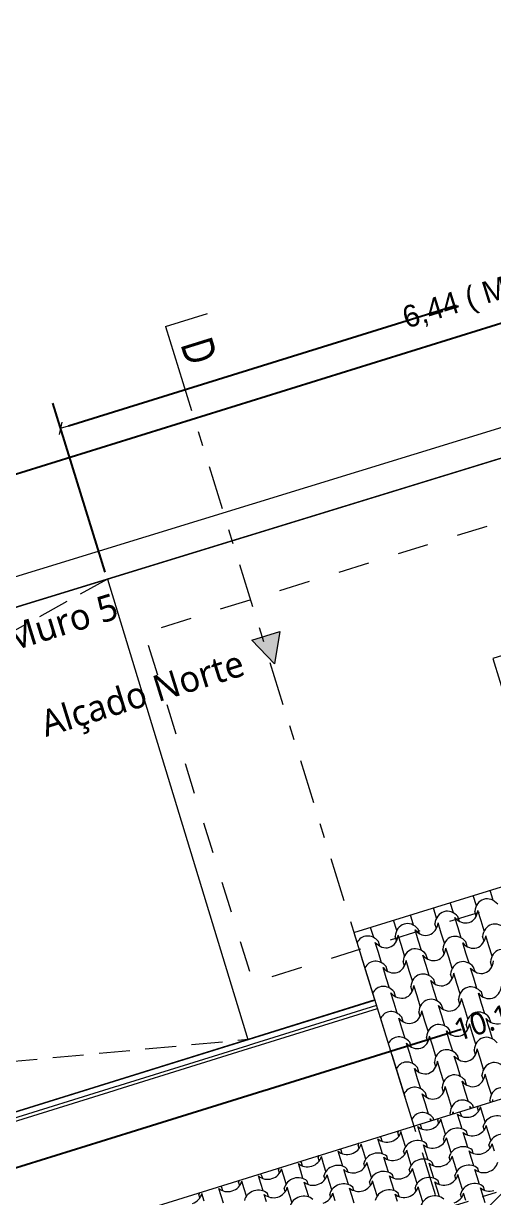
# Model space of a CAD drawing. Header units: metres. Extents: x -111189 to -108577, y -72951 to -72647.
# Drawn here: x -109753.95 to -109750.74, y -72918.52 to -72910.51 of the extents above; entities that cross this region are included whole.
import ezdxf

# ---------------------------------------------------------------- set-up
doc = ezdxf.new("R2010")
doc.units = ezdxf.units.M
doc.header["$MEASUREMENT"] = 0
doc.set_wipeout_variables(frame=1)
for name, pattern in [('Dashed', [0.423333, 0.211667, -0.211667]), ('Escondido', [0.3175, 0.211667, -0.105833]), ('OTK - Traço Ponto', [0.2, 0.1, -0.05, 0, -0.05]), ('OTK - Traço Ponto CORTES_ALÇ', [0.6, 0.3, -0.15, 0, -0.15]), ('Wipeout_Contour', [1, 0, -1])]:
    doc.linetypes.add(name, pattern=pattern)
for name, color, linetype in [('00 - Cotas Implantação', 7, 'Continuous'), ('00 - DESENHO 2D', 7, 'Continuous'), ('00 - Muros - Pormenores', 7, 'Continuous'), ('02 - PASSEIOS', 7, 'Continuous'), ('03 - COBERTURA', 7, 'Continuous'), ('03 - LAJES', 7, 'Continuous'), ('06 - ESCADAS _ GUARDAS', 7, 'Continuous'), ('07 - MUROS', 7, 'Continuous'), ('12 - COTAS ALTIMÉTRICAS', 7, 'Continuous'), ('13 - IMPLANTAÇÃO (apoio).Layer Apoio', 7, 'Continuous'), ('14 - ALÇADOS.Marcadores', 7, 'Continuous'), ('14 - CORTES.Marcadores', 7, 'Continuous')]:
    doc.layers.add(name, color=color, linetype=linetype)
doc.styles.add('ESTILO_GERADO_2', font='malgunsl.ttf')
doc.styles.add('ESTILO_GERADO_3', font='AGENCYR.TTF')
doc.styles.add('ESTILO_GERADO_4', font='malgunsl.ttf', dxfattribs={"width": 0.8})
doc.dimstyles.new('ESTILO_GERADO__1', dxfattribs={"dimtxt": 0.15, "dimasz": 0.095, "dimexe": 0.18, "dimexo": 0.5, "dimgap": 0, "dimtad": 1, "dimzin": 0, "dimdsep": 46, "dimtxsty": 'ESTILO_GERADO_2', "dimblk": 'ARROWHEAD_2', "dimblk1": 'ARROWHEAD_2', "dimblk2": 'ARROWHEAD_2', "dimcen": 0.09, "dimclrd": 7, "dimclre": 7, "dimclrt": 7, "dimadec": 0, "dimazin": 0, "dimtfac": 1, "dimtdec": 4, "dimtmove": 0, "dimatfit": 3, "dimfxl": 1, "dimtolj": 1, "dimtzin": 0, "dimarcsym": 0})
doc.dimstyles.new('ESTILO_GERADO__2', dxfattribs={"dimtxt": 0.15, "dimasz": 0.057, "dimexe": 0.18, "dimexo": 0.05, "dimgap": 0, "dimtad": 1, "dimzin": 0, "dimdsep": 46, "dimtxsty": 'ESTILO_GERADO_3', "dimblk": 'ARROWHEAD_2', "dimblk1": 'ARROWHEAD_2', "dimblk2": 'ARROWHEAD_2', "dimcen": 0.09, "dimclrd": 7, "dimclre": 7, "dimclrt": 7, "dimadec": 0, "dimazin": 0, "dimtfac": 1, "dimtdec": 4, "dimtmove": 0, "dimatfit": 3, "dimfxl": 1, "dimtolj": 1, "dimtzin": 0, "dimarcsym": 0})

# ---------------------------------------------------------------- blocks, each defined once
blk = doc.blocks.new('Malha_4_1', base_point=(-111170.9885, -72913.7301))
at = {"color": 254, "linetype": 'Wipeout_Contour', "lineweight": 0, "ltscale": 664729.494816}
blk.add_wipeout([(-111170.9885, -72913.7301), (-111169.5848, -72918.303), (-111163.4662, -72916.4009), (-111164.8874, -72911.8291), (-111165.9179, -72912.1735)], dxfattribs=at).dxf.layer = '07 - MUROS'
at = {"layer": '07 - MUROS', "color": 7, "linetype": 'Continuous', "lineweight": 13, "flags": 128}
blk.add_lwpolyline([(-111169.1639, -72916.6002), (-111170.0304, -72916.8695), (-111170.9885, -72913.7301), (-111165.9179, -72912.1735), (-111164.8874, -72911.8291), (-111163.9118, -72914.9675), (-111165.4397, -72915.4424)], dxfattribs=at)
blk = doc.blocks.new('Malha_8_1', base_point=(-111182.45, -72914.5203))
at = {"color": 254, "linetype": 'Wipeout_Contour', "lineweight": 0, "ltscale": 1861428.278801215}
blk.add_wipeout([(-111182.45, -72914.5203), (-111181.1398, -72916.9324), (-111179.283, -72920.3506), (-111178.6992, -72921.4255), (-111173.1932, -72931.5618), (-111171.3979, -72934.867), (-111163.9365, -72948.6033), (-111162.5896, -72948.18), (-111170.1617, -72934.1975), (-111171.9536, -72930.8885), (-111177.4458, -72920.7467), (-111178.0283, -72919.6711), (-111179.8807, -72916.2505), (-111181.0503, -72914.0907)], dxfattribs=at).dxf.layer = '02 - PASSEIOS'
blk = doc.blocks.new('Malha_12_1', base_point=(-111174.3436, -72914.76))
at = {"color": 254, "linetype": 'Wipeout_Contour', "lineweight": 0, "ltscale": 1063623.728961419}
blk.add_wipeout([(-111174.3436, -72914.76), (-111178.4921, -72916.0334), (-111177.5091, -72919.1956), (-111176.2586, -72918.8068), (-111170.9415, -72917.1539), (-111170.4962, -72918.5863), (-111169.5848, -72918.303), (-111170.9885, -72913.7301)], dxfattribs=at).dxf.layer = '07 - MUROS'
at = {"layer": '07 - MUROS', "color": 7, "linetype": 'Continuous', "lineweight": 13, "flags": 128}
blk.add_lwpolyline([(-111174.3436, -72914.76), (-111170.9885, -72913.7301), (-111170.03, -72916.8706), (-111170.9415, -72917.1539), (-111170.9415, -72917.1539), (-111176.2586, -72918.8068), (-111177.5091, -72919.1956), (-111178.4921, -72916.0334)], close=True, dxfattribs=at)
blk = doc.blocks.new('Laje_10_1', base_point=(-111163.6747, -72914.895))
at = {"layer": '03 - LAJES', "color": 7, "linetype": 'Continuous', "lineweight": 13, "flags": 128}
blk.add_lwpolyline([(-111173.1109, -72919.3991), (-111173.4069, -72919.4911), (-111173.8522, -72918.0588), (-111169.1635, -72916.6012)], dxfattribs=at)
blk = doc.blocks.new('Guarda_7_1', base_point=(-110957.0649, -73026.2797))
at = {"layer": '06 - ESCADAS _ GUARDAS', "color": 254, "linetype": 'Continuous', "lineweight": 13}
for p, q in [((-111169.1517, -72916.6394), (-111173.827, -72918.0928)), ((-111173.8211, -72918.1119), (-111169.1457, -72916.6585)), ((-111173.827, -72918.0928), (-111176.6268, -72918.9632)), ((-111176.6208, -72918.9823), (-111173.8211, -72918.1119)), ((-111176.6268, -72918.9632), (-111176.6208, -72918.9823))]:
    blk.add_line(p, q, dxfattribs=at)
at = {"layer": '06 - ESCADAS _ GUARDAS', "color": 7, "linetype": 'Continuous', "lineweight": 13}
for p, q in [((-111169.1517, -72916.6394), (-111173.827, -72918.0928)), ((-111173.8211, -72918.1119), (-111169.1457, -72916.6585)), ((-111173.827, -72918.0928), (-111176.6268, -72918.9632)), ((-111176.6208, -72918.9823), (-111173.8211, -72918.1119)), ((-111176.6268, -72918.9632), (-111176.6208, -72918.9823))]:
    blk.add_line(p, q, dxfattribs=at)
blk = doc.blocks.new('ARROWHEAD_2')
at = {"color": 0, "linetype": 'Continuous', "lineweight": 0}
for p, q in [((0, 0), (-1, 0)), ((-0.378, -0.655), (0.378, 0.655))]:
    blk.add_line(p, q, dxfattribs=at)
blk = doc.blocks.new('*D3305')
at = {"layer": '00 - Muros - Pormenores', "color": 7, "linetype": 'Continuous', "lineweight": -2, "transparency": 16777216}
for p, q in [((-109747.4711, -72911.6158), (-109747.5408, -72911.3914)), ((-109747.5418, -72911.5802), (-109754.7426, -72913.8187)), ((-109762.4061, -72916.201), (-109755.0294, -72913.9078)), ((-109762.2869, -72916.7765), (-109762.514, -72916.046))]:
    blk.add_line(p, q, dxfattribs=at)
at = {"layer": 'Defpoints', "color": 0, "linetype": 'Continuous', "transparency": 16777216}
for p in [(-109747.4562, -72911.6636), (-109762.4605, -72916.2179), (-109762.2721, -72916.8242)]:
    blk.add_point(p, dxfattribs=at)
at = {"layer": '00 - Muros - Pormenores', "color": 7, "linetype": 'Continuous', "lineweight": -2, "transparency": 16777216, "xscale": 0.05700000000000001, "yscale": 0.05700000000000001, "zscale": 0.05700000000000001}
for p, rotation in [((-109747.4874, -72911.5633), 17.26850926959835), ((-109762.4605, -72916.2179), 197.2685092695984)]:
    blk.add_blockref('ARROWHEAD_2', p, dxfattribs=dict(at, rotation=rotation))
at = {"layer": '00 - Muros - Pormenores', "color": 7, "linetype": 'Continuous', "lineweight": 5, "transparency": 16777216, "insert": (-109754.886, -72913.8632), "char_height": 0.15, "attachment_point": 5, "rotation": 17.26851, "style": 'ESTILO_GERADO_3'}
blk.add_mtext('\\A1;15.68', dxfattribs=at)
blk = doc.blocks.new('*D3306')
at = {"layer": '00 - Muros - Pormenores', "color": 7, "linetype": 'Continuous', "lineweight": -2, "transparency": 16777216}
for p, q in [((-109747.4711, -72911.6158), (-109747.603, -72911.1915)), ((-109747.604, -72911.3803), (-109749.4518, -72911.9547)), ((-109753.6452, -72913.2583), (-109750.9978, -72912.4353)), ((-109753.3948, -72914.2561), (-109753.7531, -72913.1033))]:
    blk.add_line(p, q, dxfattribs=at)
at = {"layer": 'Defpoints', "color": 0, "linetype": 'Continuous', "transparency": 16777216}
for p in [(-109747.4562, -72911.6636), (-109753.6997, -72913.2752), (-109753.3799, -72914.3038)]:
    blk.add_point(p, dxfattribs=at)
at = {"layer": '00 - Muros - Pormenores', "color": 7, "linetype": 'Continuous', "lineweight": -2, "transparency": 16777216, "xscale": 0.05700000000000001, "yscale": 0.05700000000000001, "zscale": 0.05700000000000001}
for p, rotation in [((-109747.5496, -72911.3634), 17.26850926959835), ((-109753.6997, -72913.2752), 197.2685092695984)]:
    blk.add_blockref('ARROWHEAD_2', p, dxfattribs=dict(at, rotation=rotation))
at = {"layer": '00 - Muros - Pormenores', "color": 7, "linetype": 'Continuous', "lineweight": 5, "transparency": 16777216, "insert": (-109750.2248, -72912.195), "char_height": 0.15, "attachment_point": 5, "rotation": 17.26851, "style": 'ESTILO_GERADO_3'}
blk.add_mtext('\\A1;6,44 ( Muralha de suporte)', dxfattribs=at)
blk = doc.blocks.new('Cotas de Nível_4_1', base_point=(-111168.1664, -72914.4082))
at = {"layer": '12 - COTAS ALTIMÉTRICAS', "color": 7, "linetype": 'Continuous', "lineweight": 5, "flags": 128}
blk.add_lwpolyline([(-111168.3586, -72914.2721), (-111168.2142, -72914.7364), (-111168.0164, -72914.6749), (-111168.1608, -72914.2106)], close=True, dxfattribs=at)
at = {"layer": '12 - COTAS ALTIMÉTRICAS', "color": 7, "lineweight": 5, "insert": (-111168.3228, -72914.2909), "char_height": 0.15, "attachment_point": 7, "rotation": 287.26851, "style": 'ESTILO_GERADO_3'}
blk.add_mtext('\\A1;{\\pql;\\fAgency FB|b0|i0|c0|p0;\\W1.000000;+37,50}', dxfattribs=at)
blk = doc.blocks.new('Alçado_4_1', base_point=(-111181.6929, -72917.7816))
at = {"layer": '14 - ALÇADOS.Marcadores', "linetype": 'Continuous', "lineweight": 5}
blk.add_hatch(color=7, dxfattribs=at).paths.add_polyline_path([(-111170.0028, -72914.1475), (-111169.8479, -72914.3088), (-111169.8118, -72914.0882)])
at = {"layer": '14 - ALÇADOS.Marcadores', "color": 7, "linetype": 'Continuous', "lineweight": 5, "flags": 128}
blk.add_lwpolyline([(-111170.0028, -72914.1475), (-111169.8118, -72914.0882), (-111169.8479, -72914.3088)], close=True, dxfattribs=at)
at = {"layer": '14 - ALÇADOS.Marcadores', "color": 7, "lineweight": 5, "insert": (-111171.3909, -72914.8657), "char_height": 0.18, "attachment_point": 7, "rotation": 17.26851, "style": 'ESTILO_GERADO_2'}
blk.add_mtext('\\A1;{\\pql;\\pt0;\\fMalgun Gothic Semilight|b0|i0|c0|p0;\\W1.000000;Alçado Norte}', dxfattribs=at)
blk = doc.blocks.new('Alçado_9_1', base_point=(-111164.7834, -72912.141))
at = {"layer": '00 - Muros - Pormenores', "linetype": 'Continuous', "lineweight": 5}
blk.add_hatch(color=7, dxfattribs=at).paths.add_polyline_path([(-111172.5945, -72914.5692), (-111172.7493, -72914.4079), (-111172.7855, -72914.6286)])
at = {"layer": '00 - Muros - Pormenores', "color": 7, "linetype": 'Continuous', "lineweight": 5, "flags": 128}
blk.add_lwpolyline([(-111172.5945, -72914.5692), (-111172.7855, -72914.6286), (-111172.7493, -72914.4079)], close=True, dxfattribs=at)
at = {"layer": '00 - Muros - Pormenores', "color": 7, "lineweight": 5, "insert": (-111172.5331, -72914.5645), "char_height": 0.18, "attachment_point": 7, "rotation": 17.26851, "style": 'ESTILO_GERADO_2'}
blk.add_mtext('\\A1;{\\pql;\\pt0;\\fMalgun Gothic Semilight|b0|i0|c0|p0;\\W1.000000;Alçado - Muro 5}', dxfattribs=at)
blk = doc.blocks.new('Viga_16_1', base_point=(-111165.5824, -72914.9833))
at = {"layer": '03 - COBERTURA', "color": 7, "linetype": 'Continuous', "lineweight": 13}
for q in [(-111165.5824, -72914.9833), (-111168.8964, -72917.4607)]:
    blk.add_line((-111169.3066, -72916.141), q, dxfattribs=at)
at = {"layer": '03 - COBERTURA', "color": 253, "linetype": 'Continuous', "lineweight": 9}
for p, q in [((-111168.3557, -72915.9219), (-111168.3774, -72915.8522)), ((-111168.6273, -72916.0064), (-111168.649, -72915.9366)), ((-111168.4705, -72915.9576), (-111168.4922, -72915.8879)), ((-111168.899, -72916.0908), (-111168.9207, -72916.0211)), ((-111168.7422, -72916.0421), (-111168.7638, -72915.9723)), ((-111168.4714, -72916.0287), (-111168.4814, -72915.9966)), ((-111168.4387, -72916.0599), (-111168.4604, -72915.9901)), ((-111169.1707, -72916.1753), (-111169.1923, -72916.1055)), ((-111169.0138, -72916.1265), (-111169.0355, -72916.0568)), ((-111168.7431, -72916.1132), (-111168.7531, -72916.0811)), ((-111168.7104, -72916.1443), (-111168.7321, -72916.0746)), ((-111168.5956, -72916.1086), (-111168.6172, -72916.0389)), ((-111168.5863, -72916.0644), (-111168.5962, -72916.0323)), ((-111168.417, -72916.1296), (-111168.4387, -72916.0599)), ((-111169.0148, -72916.1976), (-111169.0247, -72916.1655)), ((-111168.982, -72916.2288), (-111169.0037, -72916.159)), ((-111168.8672, -72916.1931), (-111168.8889, -72916.1233)), ((-111168.8579, -72916.1489), (-111168.8679, -72916.1168)), ((-111168.6887, -72916.2141), (-111168.7104, -72916.1443)), ((-111168.5739, -72916.1784), (-111168.5956, -72916.1086)), ((-111168.418, -72916.2007), (-111168.4279, -72916.1686)), ((-111168.3852, -72916.2319), (-111168.4069, -72916.1621)), ((-111169.1389, -72916.2775), (-111169.1606, -72916.2078)), ((-111169.1296, -72916.2333), (-111169.1395, -72916.2012)), ((-111168.9603, -72916.2985), (-111168.982, -72916.2288)), ((-111168.8455, -72916.2628), (-111168.8672, -72916.1931)), ((-111168.6896, -72916.2852), (-111168.6996, -72916.2531)), ((-111168.6569, -72916.3163), (-111168.6786, -72916.2466)), ((-111168.5421, -72916.2806), (-111168.5638, -72916.2109)), ((-111168.5328, -72916.2364), (-111168.5428, -72916.2043)), ((-111168.3636, -72916.3016), (-111168.3852, -72916.2319)), ((-111169.1172, -72916.3473), (-111169.1389, -72916.2775)), ((-111168.9613, -72916.3696), (-111168.9713, -72916.3375)), ((-111168.9286, -72916.4008), (-111168.9502, -72916.331)), ((-111168.8137, -72916.3651), (-111168.8354, -72916.2953)), ((-111168.8044, -72916.3209), (-111168.8144, -72916.2888)), ((-111168.6352, -72916.3861), (-111168.6569, -72916.3163)), ((-111168.5204, -72916.3504), (-111168.5421, -72916.2806)), ((-111168.3645, -72916.3727), (-111168.3745, -72916.3406)), ((-111169.0854, -72916.4495), (-111169.1071, -72916.3798)), ((-111169.0761, -72916.4053), (-111169.0861, -72916.3732)), ((-111168.9069, -72916.4705), (-111168.9286, -72916.4008)), ((-111168.7921, -72916.4348), (-111168.8137, -72916.3651)), ((-111168.6362, -72916.4572), (-111168.6461, -72916.4251)), ((-111168.6034, -72916.4883), (-111168.6251, -72916.4186)), ((-111168.4886, -72916.4526), (-111168.5103, -72916.3829)), ((-111168.4793, -72916.4084), (-111168.4893, -72916.3763)), ((-111169.0637, -72916.5193), (-111169.0854, -72916.4495)), ((-111168.8751, -72916.5728), (-111168.8968, -72916.503)), ((-111168.7603, -72916.5371), (-111168.782, -72916.4673)), ((-111168.751, -72916.4929), (-111168.7609, -72916.4608)), ((-111168.5817, -72916.5581), (-111168.6034, -72916.4883)), ((-111168.4669, -72916.5224), (-111168.4886, -72916.4526)), ((-111169.0319, -72916.6215), (-111169.0536, -72916.5518)), ((-111169.0226, -72916.5773), (-111169.0326, -72916.5452)), ((-111168.9078, -72916.5416), (-111168.9178, -72916.5095)), ((-111168.8534, -72916.6425), (-111168.8751, -72916.5728)), ((-111168.7386, -72916.6068), (-111168.7603, -72916.5371)), ((-111168.4351, -72916.6246), (-111168.4568, -72916.5549)), ((-111168.4259, -72916.5804), (-111168.4358, -72916.5483)), ((-111169.0102, -72916.6913), (-111169.0319, -72916.6215)), ((-111168.7068, -72916.7091), (-111168.7285, -72916.6393)), ((-111168.6975, -72916.6649), (-111168.7075, -72916.6328)), ((-111168.5827, -72916.6292), (-111168.5927, -72916.5971)), ((-111168.55, -72916.6603), (-111168.5716, -72916.5906)), ((-111168.5283, -72916.7301), (-111168.55, -72916.6603)), ((-111168.4135, -72916.6944), (-111168.4351, -72916.6246)), ((-111168.9785, -72916.7935), (-111169.0001, -72916.7238)), ((-111168.9692, -72916.7493), (-111168.9791, -72916.7172)), ((-111168.8544, -72916.7136), (-111168.8643, -72916.6815)), ((-111168.8216, -72916.7448), (-111168.8433, -72916.675)), ((-111168.7999, -72916.8145), (-111168.8216, -72916.7448)), ((-111168.6851, -72916.7788), (-111168.7068, -72916.7091)), ((-111168.3817, -72916.7966), (-111168.4034, -72916.7269)), ((-111168.3724, -72916.7524), (-111168.3824, -72916.7203)), ((-111168.9568, -72916.8633), (-111168.9785, -72916.7935)), ((-111168.6533, -72916.8811), (-111168.675, -72916.8113)), ((-111168.644, -72916.8369), (-111168.654, -72916.8048)), ((-111168.5292, -72916.8012), (-111168.5392, -72916.7691)), ((-111168.4965, -72916.8323), (-111168.5182, -72916.7626)), ((-111168.36, -72916.8664), (-111168.3817, -72916.7966)), ((-111168.925, -72916.9655), (-111168.9467, -72916.8958)), ((-111168.9157, -72916.9213), (-111168.9257, -72916.8892)), ((-111168.8009, -72916.8856), (-111168.8109, -72916.8535)), ((-111168.7682, -72916.9168), (-111168.7898, -72916.847)), ((-111168.6317, -72916.9508), (-111168.6533, -72916.8811)), ((-111168.4748, -72916.9021), (-111168.4965, -72916.8323)), ((-111168.9033, -72917.0353), (-111168.925, -72916.9655)), ((-111168.7465, -72916.9865), (-111168.7682, -72916.9168)), ((-111168.5999, -72917.0531), (-111168.6216, -72916.9833)), ((-111168.5906, -72917.0089), (-111168.6005, -72916.9768)), ((-111168.4758, -72916.9732), (-111168.4857, -72916.9411)), ((-111168.443, -72917.0043), (-111168.4647, -72916.9346)), ((-111168.8622, -72917.0933), (-111168.8722, -72917.0612)), ((-111168.7474, -72917.0576), (-111168.7574, -72917.0255)), ((-111168.7147, -72917.0888), (-111168.7364, -72917.019)), ((-111168.5782, -72917.1228), (-111168.5999, -72917.0531)), ((-111168.4213, -72917.0741), (-111168.443, -72917.0043)), ((-111168.8715, -72917.1375), (-111168.8932, -72917.0678)), ((-111168.8498, -72917.2073), (-111168.8715, -72917.1375)), ((-111168.693, -72917.1585), (-111168.7147, -72917.0888)), ((-111168.4223, -72917.1452), (-111168.4323, -72917.1131)), ((-111168.3896, -72917.1763), (-111168.4112, -72917.1066)), ((-111168.6939, -72917.2296), (-111168.7039, -72917.1975)), ((-111168.6612, -72917.2608), (-111168.6829, -72917.191)), ((-111168.5464, -72917.2251), (-111168.5681, -72917.1553)), ((-111168.5371, -72917.1809), (-111168.5471, -72917.1488)), ((-111168.5247, -72917.2948), (-111168.5464, -72917.2251)), ((-111168.3679, -72917.2461), (-111168.3896, -72917.1763)), ((-111168.8181, -72917.3095), (-111168.8397, -72917.2398)), ((-111168.8088, -72917.2653), (-111168.8187, -72917.2332)), ((-111168.6395, -72917.3305), (-111168.6612, -72917.2608)), ((-111168.3746, -72917.2985), (-111168.3788, -72917.2851)), ((-111168.7964, -72917.3793), (-111168.8181, -72917.3095)), ((-111168.6463, -72917.3829), (-111168.6504, -72917.3695)), ((-111168.6253, -72917.3764), (-111168.6294, -72917.363)), ((-111168.5105, -72917.3407), (-111168.5146, -72917.3273)), ((-111168.4894, -72917.3342), (-111168.4936, -72917.3208)), ((-111168.7821, -72917.4251), (-111168.7863, -72917.4118)), ((-111168.7611, -72917.4186), (-111168.7653, -72917.4052))]:
    blk.add_line(p, q, dxfattribs=at)
for centre, major_axis, start_param, end_param in [((-111168.3883, -72916.0195), (-0.0327, 0.1052), 5.178468, 7.387902), ((-111168.66, -72916.104), (-0.0327, 0.1052), 5.178468, 7.387902), ((-111168.554, -72915.9666), (-0.0329, 0.1058), 3.144569, 4.24135), ((-111168.9316, -72916.1884), (-0.0327, 0.1052), 5.178468, 7.387902), ((-111168.8257, -72916.051), (-0.0329, 0.1058), 3.144569, 4.24135), ((-111168.5535, -72915.9664), (-0.0329, 0.1058), 2.041835, 3.138617), ((-111168.3348, -72916.1915), (-0.0327, 0.1052), 5.178468, 7.387902), ((-111169.2033, -72916.2729), (-0.0327, 0.1052), 5.178468, 6.98744), ((-111169.0973, -72916.1355), (-0.0329, 0.1058), 3.144569, 4.24135), ((-111168.8251, -72916.0508), (-0.0329, 0.1058), 2.041835, 3.138617), ((-111168.6065, -72916.276), (-0.0327, 0.1052), 5.178468, 7.387902), ((-111168.5005, -72916.1386), (-0.0329, 0.1058), 3.144569, 4.24135), ((-111169.0968, -72916.1353), (-0.0329, 0.1058), 2.041835, 3.138617), ((-111168.8781, -72916.3604), (-0.0327, 0.1052), 5.178468, 7.387902), ((-111168.7722, -72916.223), (-0.0329, 0.1058), 3.144569, 4.24135), ((-111168.5, -72916.1384), (-0.0329, 0.1058), 2.041835, 3.138617), ((-111168.2814, -72916.3635), (-0.0327, 0.1052), 5.178468, 7.387902), ((-111169.1498, -72916.4449), (-0.0327, 0.1052), 5.178468, 6.98744), ((-111169.0439, -72916.3075), (-0.0329, 0.1058), 3.144569, 4.24135), ((-111168.7717, -72916.2228), (-0.0329, 0.1058), 2.041835, 3.138617), ((-111168.553, -72916.448), (-0.0327, 0.1052), 5.178468, 7.387902), ((-111168.4471, -72916.3106), (-0.0329, 0.1058), 3.144569, 4.24135), ((-111169.0433, -72916.3073), (-0.0329, 0.1058), 2.041835, 3.138617), ((-111168.8247, -72916.5324), (-0.0327, 0.1052), 5.178468, 7.387902), ((-111168.7187, -72916.395), (-0.0329, 0.1058), 3.144569, 4.24135), ((-111168.4465, -72916.3104), (-0.0329, 0.1058), 2.041835, 3.138617), ((-111168.9904, -72916.4795), (-0.0329, 0.1058), 3.144569, 4.24135), ((-111168.7182, -72916.3948), (-0.0329, 0.1058), 2.041835, 3.138617), ((-111168.4995, -72916.62), (-0.0327, 0.1052), 5.178468, 7.387902), ((-111168.3936, -72916.4826), (-0.0329, 0.1058), 3.144569, 4.24135), ((-111169.0963, -72916.6169), (-0.0327, 0.1052), 5.178468, 6.98744), ((-111168.9899, -72916.4793), (-0.0329, 0.1058), 2.041835, 3.138617), ((-111168.3931, -72916.4824), (-0.0329, 0.1058), 2.041835, 3.138617), ((-111168.7712, -72916.7044), (-0.0327, 0.1052), 5.178468, 7.387902), ((-111168.6647, -72916.5668), (-0.0329, 0.1058), 2.041835, 3.138617), ((-111168.6653, -72916.567), (-0.0329, 0.1058), 3.144569, 4.24135), ((-111169.0429, -72916.7889), (-0.0327, 0.1052), 5.178468, 6.98744), ((-111168.9364, -72916.6513), (-0.0329, 0.1058), 2.041835, 3.138617), ((-111168.9369, -72916.6515), (-0.0329, 0.1058), 3.144569, 4.24135), ((-111168.4461, -72916.792), (-0.0327, 0.1052), 5.178468, 7.387902), ((-111168.3396, -72916.6544), (-0.0329, 0.1058), 2.041835, 3.138617), ((-111168.7177, -72916.8764), (-0.0327, 0.1052), 5.178468, 7.387902), ((-111168.6113, -72916.7388), (-0.0329, 0.1058), 2.041835, 3.138617), ((-111168.6118, -72916.739), (-0.0329, 0.1058), 3.144569, 4.24135), ((-111168.9894, -72916.9609), (-0.0327, 0.1052), 5.178468, 6.98744), ((-111168.8829, -72916.8233), (-0.0329, 0.1058), 2.041835, 3.138617), ((-111168.8834, -72916.8235), (-0.0329, 0.1058), 3.144569, 4.24135), ((-111168.3926, -72916.964), (-0.0327, 0.1052), 5.178468, 7.387902), ((-111168.6643, -72917.0484), (-0.0327, 0.1052), 5.178468, 7.387902), ((-111168.5578, -72916.9108), (-0.0329, 0.1058), 2.041835, 3.138617), ((-111168.5583, -72916.911), (-0.0329, 0.1058), 3.144569, 4.24135), ((-111168.9359, -72917.1329), (-0.0327, 0.1052), 5.178468, 6.98744), ((-111168.83, -72916.9955), (-0.0329, 0.1058), 3.144569, 4.24135), ((-111168.3391, -72917.136), (-0.0327, 0.1052), 5.178468, 7.387902), ((-111168.8295, -72916.9953), (-0.0329, 0.1058), 2.041835, 3.138617), ((-111168.6108, -72917.2204), (-0.0327, 0.1052), 5.178468, 7.387902), ((-111168.5049, -72917.083), (-0.0329, 0.1058), 3.144569, 4.24135), ((-111168.8825, -72917.3049), (-0.0327, 0.1052), 5.178468, 6.98744), ((-111168.7765, -72917.1675), (-0.0329, 0.1058), 3.144569, 4.24135), ((-111168.5043, -72917.0828), (-0.0329, 0.1058), 2.041835, 3.138617), ((-111168.2857, -72917.308), (-0.0327, 0.1052), 5.178468, 7.387902), ((-111168.776, -72917.1673), (-0.0329, 0.1058), 2.041835, 3.138617), ((-111168.5573, -72917.3924), (-0.0327, 0.1052), 5.178468, 7.387902), ((-111168.4514, -72917.255), (-0.0329, 0.1058), 4.093311, 4.24135), ((-111168.829, -72917.4769), (-0.0327, 0.1052), 5.178468, 6.98744), ((-111168.723, -72917.3395), (-0.0329, 0.1058), 4.093311, 4.24135), ((-111168.4509, -72917.2548), (-0.0329, 0.1058), 2.041835, 2.189874), ((-111168.7225, -72917.3393), (-0.0329, 0.1058), 2.041835, 2.189874)]:
    blk.add_ellipse(centre, major_axis=major_axis, ratio=0.834649, start_param=start_param, end_param=end_param, dxfattribs=at)
blk = doc.blocks.new('*X118', base_point=(-110957.0649, -73026.2797))
at = {"layer": '03 - COBERTURA', "color": 253, "linetype": 'Continuous', "lineweight": 9}
for p, q in [((-111168.583, -72917.4298), (-111168.5989, -72917.3788)), ((-111168.5706, -72917.3957), (-111168.5778, -72917.3723)), ((-111168.4557, -72917.36), (-111168.463, -72917.3366)), ((-111168.4262, -72917.381), (-111168.442, -72917.33)), ((-111168.4103, -72917.4321), (-111168.4262, -72917.381)), ((-111168.8547, -72917.5142), (-111168.8705, -72917.4632)), ((-111168.8422, -72917.4802), (-111168.8495, -72917.4567)), ((-111168.7274, -72917.4445), (-111168.7347, -72917.421)), ((-111168.6978, -72917.4655), (-111168.7137, -72917.4145)), ((-111168.682, -72917.5165), (-111168.6978, -72917.4655)), ((-111168.5671, -72917.4808), (-111168.583, -72917.4298)), ((-111168.4166, -72917.4858), (-111168.4239, -72917.4624)), ((-111168.3871, -72917.5068), (-111168.4029, -72917.4558)), ((-111169.1139, -72917.5646), (-111169.1212, -72917.5412)), ((-111168.9991, -72917.5289), (-111169.0063, -72917.5055)), ((-111168.9695, -72917.5499), (-111168.9853, -72917.4989)), ((-111168.8388, -72917.5653), (-111168.8547, -72917.5142)), ((-111168.6883, -72917.5703), (-111168.6956, -72917.5468)), ((-111168.6587, -72917.5913), (-111168.6746, -72917.5403)), ((-111168.5439, -72917.5556), (-111168.5598, -72917.5046)), ((-111168.5314, -72917.5215), (-111168.5387, -72917.498)), ((-111168.3712, -72917.5578), (-111168.3871, -72917.5068)), ((-111169.3855, -72917.6491), (-111169.3928, -72917.6256)), ((-111169.2707, -72917.6134), (-111169.278, -72917.5899)), ((-111169.2411, -72917.6344), (-111169.257, -72917.5834)), ((-111169.1263, -72917.5987), (-111169.1422, -72917.5477)), ((-111169.1105, -72917.6497), (-111169.1263, -72917.5987)), ((-111168.9536, -72917.601), (-111168.9695, -72917.5499)), ((-111168.9304, -72917.6757), (-111168.9462, -72917.6247)), ((-111168.8156, -72917.64), (-111168.8314, -72917.589)), ((-111168.8031, -72917.6059), (-111168.8104, -72917.5825)), ((-111168.6429, -72917.6423), (-111168.6587, -72917.5913)), ((-111168.528, -72917.6066), (-111168.5439, -72917.5556)), ((-111168.4923, -72917.6473), (-111168.4996, -72917.6238)), ((-111168.3775, -72917.6116), (-111168.3848, -72917.5881)), ((-111168.3479, -72917.6326), (-111168.3638, -72917.5816)), ((-111169.5424, -72917.6978), (-111169.5497, -72917.6744)), ((-111169.5128, -72917.7188), (-111169.5286, -72917.6678)), ((-111169.398, -72917.6831), (-111169.4138, -72917.6321)), ((-111169.3821, -72917.7342), (-111169.398, -72917.6831)), ((-111169.2253, -72917.6854), (-111169.2411, -72917.6344)), ((-111169.0872, -72917.7245), (-111169.1031, -72917.6735)), ((-111169.0748, -72917.6904), (-111169.0821, -72917.6669)), ((-111168.9599, -72917.6547), (-111168.9672, -72917.6312)), ((-111168.9145, -72917.7267), (-111168.9304, -72917.6757)), ((-111168.7997, -72917.6911), (-111168.8156, -72917.64)), ((-111168.6492, -72917.696), (-111168.6565, -72917.6726)), ((-111168.6196, -72917.7171), (-111168.6355, -72917.6661)), ((-111168.5048, -72917.6814), (-111168.5206, -72917.6304)), ((-111168.4889, -72917.7324), (-111168.5048, -72917.6814)), ((-111169.814, -72917.7823), (-111169.8213, -72917.7588)), ((-111169.7844, -72917.8033), (-111169.8003, -72917.7523)), ((-111169.6696, -72917.7676), (-111169.6855, -72917.7166)), ((-111169.6538, -72917.8186), (-111169.6696, -72917.7676)), ((-111169.6572, -72917.7335), (-111169.6645, -72917.71)), ((-111169.4969, -72917.7699), (-111169.5128, -72917.7188)), ((-111169.3589, -72917.8089), (-111169.3747, -72917.7579)), ((-111169.3464, -72917.7748), (-111169.3537, -72917.7514)), ((-111169.2316, -72917.7391), (-111169.2389, -72917.7157)), ((-111169.202, -72917.7602), (-111169.2179, -72917.7092)), ((-111169.1862, -72917.8112), (-111169.202, -72917.7602)), ((-111169.0713, -72917.7755), (-111169.0872, -72917.7245)), ((-111168.9208, -72917.7805), (-111168.9281, -72917.757)), ((-111168.8913, -72917.8015), (-111168.9071, -72917.7505)), ((-111168.7764, -72917.7658), (-111168.7923, -72917.7148)), ((-111168.7606, -72917.8168), (-111168.7764, -72917.7658)), ((-111168.764, -72917.7317), (-111168.7713, -72917.7083)), ((-111168.6037, -72917.7681), (-111168.6196, -72917.7171)), ((-111168.4657, -72917.8072), (-111168.4815, -72917.7562)), ((-111168.4532, -72917.7731), (-111168.4605, -72917.7496)), ((-111170.0857, -72917.8667), (-111170.093, -72917.8433)), ((-111170.0561, -72917.8877), (-111170.072, -72917.8367)), ((-111169.9413, -72917.852), (-111169.9571, -72917.801)), ((-111169.9254, -72917.9031), (-111169.9413, -72917.852)), ((-111169.9288, -72917.8179), (-111169.9361, -72917.7945)), ((-111169.7686, -72917.8543), (-111169.7844, -72917.8033)), ((-111169.6305, -72917.8934), (-111169.6464, -72917.8424)), ((-111169.6181, -72917.8593), (-111169.6254, -72917.8358)), ((-111169.5033, -72917.8236), (-111169.5106, -72917.8001)), ((-111169.4737, -72917.8446), (-111169.4895, -72917.7936)), ((-111169.4578, -72917.8956), (-111169.4737, -72917.8446)), ((-111169.343, -72917.8599), (-111169.3589, -72917.8089)), ((-111169.1925, -72917.8649), (-111169.1998, -72917.8415)), ((-111169.1629, -72917.886), (-111169.1788, -72917.835)), ((-111169.0481, -72917.8503), (-111169.064, -72917.7993)), ((-111169.0322, -72917.9013), (-111169.0481, -72917.8503)), ((-111169.0357, -72917.8162), (-111169.043, -72917.7927)), ((-111168.8754, -72917.8525), (-111168.8913, -72917.8015)), ((-111168.7373, -72917.8916), (-111168.7532, -72917.8406)), ((-111168.7249, -72917.8575), (-111168.7322, -72917.8341)), ((-111168.6101, -72917.8218), (-111168.6174, -72917.7984)), ((-111168.5805, -72917.8429), (-111168.5964, -72917.7918)), ((-111168.5646, -72917.8939), (-111168.5805, -72917.8429)), ((-111168.4498, -72917.8582), (-111168.4657, -72917.8072)), ((-111170.3573, -72917.9512), (-111170.3646, -72917.9277)), ((-111170.3278, -72917.9722), (-111170.3436, -72917.9212)), ((-111170.2129, -72917.9365), (-111170.2288, -72917.8855)), ((-111170.1971, -72917.9875), (-111170.2129, -72917.9365)), ((-111170.2005, -72917.9024), (-111170.2078, -72917.8789)), ((-111170.0402, -72917.9387), (-111170.0561, -72917.8877)), ((-111169.9022, -72917.9778), (-111169.918, -72917.9268)), ((-111169.8897, -72917.9437), (-111169.897, -72917.9203)), ((-111169.7749, -72917.908), (-111169.7822, -72917.8846)), ((-111169.7453, -72917.9291), (-111169.7612, -72917.8781)), ((-111169.7295, -72917.9801), (-111169.7453, -72917.9291)), ((-111169.6147, -72917.9444), (-111169.6305, -72917.8934)), ((-111169.4642, -72917.9494), (-111169.4714, -72917.9259)), ((-111169.4346, -72917.9704), (-111169.4504, -72917.9194)), ((-111169.3198, -72917.9347), (-111169.3356, -72917.8837)), ((-111169.3039, -72917.9857), (-111169.3198, -72917.9347)), ((-111169.3073, -72917.9006), (-111169.3146, -72917.8772)), ((-111169.1471, -72917.937), (-111169.1629, -72917.886)), ((-111169.009, -72917.9761), (-111169.0249, -72917.9251)), ((-111168.9966, -72917.942), (-111169.0038, -72917.9185)), ((-111168.8817, -72917.9063), (-111168.889, -72917.8828)), ((-111168.8522, -72917.9273), (-111168.868, -72917.8763)), ((-111168.8363, -72917.9783), (-111168.8522, -72917.9273)), ((-111168.7215, -72917.9426), (-111168.7373, -72917.8916)), ((-111168.571, -72917.9476), (-111168.5783, -72917.9242)), ((-111168.5414, -72917.9687), (-111168.5573, -72917.9176)), ((-111168.4266, -72917.933), (-111168.4424, -72917.8819)), ((-111168.4107, -72917.984), (-111168.4266, -72917.933)), ((-111168.4141, -72917.8989), (-111168.4214, -72917.8754))]:
    blk.add_line(p, q, dxfattribs=at)
for centre, major_axis, start_param, end_param in [((-111168.5311, -72917.3192), (0.0883, 0.0274), 3.612631, 4.709413), ((-111168.6455, -72917.4312), (0.0878, 0.0273), 0.466079, 0.612829), ((-111168.5316, -72917.3194), (0.0883, 0.0274), 4.715365, 5.812147), ((-111168.3739, -72917.3468), (0.0878, 0.0273), 2.528763, 2.675513), ((-111168.3348, -72917.4725), (0.0878, 0.0273), 0.466079, 2.675513), ((-111168.8027, -72917.4037), (0.0883, 0.0274), 3.612631, 4.709413), ((-111168.9172, -72917.5156), (0.0878, 0.0273), 0.466079, 0.612829), ((-111168.8033, -72917.4038), (0.0883, 0.0274), 4.715365, 5.812147), ((-111168.6455, -72917.4312), (0.0878, 0.0273), 2.528764, 2.675513), ((-111168.4925, -72917.4452), (0.0883, 0.0274), 4.715365, 5.812147), ((-111169.1888, -72917.6001), (0.0878, 0.0273), 0.466079, 0.612829), ((-111169.0749, -72917.4883), (0.0883, 0.0274), 4.715365, 5.812147), ((-111168.9172, -72917.5156), (0.0878, 0.0273), 2.528764, 2.675513), ((-111168.7642, -72917.5296), (0.0883, 0.0274), 4.715365, 5.812147), ((-111168.6064, -72917.557), (0.0878, 0.0273), 0.466079, 2.675513), ((-111168.492, -72917.445), (0.0883, 0.0274), 3.612631, 4.709413), ((-111168.2957, -72917.5983), (0.0878, 0.0273), 0.466079, 2.675513), ((-111169.4605, -72917.6845), (0.0878, 0.0273), 0.466079, 0.612829), ((-111169.3466, -72917.5727), (0.0883, 0.0274), 4.715365, 5.812147), ((-111169.1888, -72917.6001), (0.0878, 0.0273), 2.528764, 2.675513), ((-111169.0744, -72917.4881), (0.0883, 0.0274), 3.612631, 4.709413), ((-111169.0358, -72917.6141), (0.0883, 0.0274), 4.715365, 5.812147), ((-111168.8781, -72917.6414), (0.0878, 0.0273), 0.466079, 2.675513), ((-111168.7636, -72917.5295), (0.0883, 0.0274), 3.612631, 4.709413), ((-111168.5673, -72917.6828), (0.0878, 0.0273), 0.466079, 2.675513), ((-111168.4534, -72917.571), (0.0883, 0.0274), 4.715365, 5.812147), ((-111169.7321, -72917.769), (0.0878, 0.0273), 0.466079, 0.612829), ((-111169.6182, -72917.6572), (0.0883, 0.0274), 4.715365, 5.812147), ((-111169.4605, -72917.6845), (0.0878, 0.0273), 2.528764, 2.675513), ((-111169.3461, -72917.5726), (0.0883, 0.0274), 3.612631, 4.709413), ((-111169.1497, -72917.7259), (0.0878, 0.0273), 0.466079, 2.675513), ((-111169.0353, -72917.6139), (0.0883, 0.0274), 3.612631, 4.709413), ((-111168.839, -72917.7672), (0.0878, 0.0273), 0.466079, 2.675513), ((-111168.7251, -72917.6554), (0.0883, 0.0274), 4.715365, 5.812147), ((-111168.4529, -72917.5708), (0.0883, 0.0274), 3.612631, 4.709413), ((-111168.4143, -72917.6967), (0.0883, 0.0274), 4.715365, 5.812147), ((-111170.0038, -72917.8534), (0.0878, 0.0273), 0.466079, 0.612829), ((-111169.8899, -72917.7416), (0.0883, 0.0274), 4.715365, 5.812147), ((-111169.7321, -72917.769), (0.0878, 0.0273), 2.528764, 2.675513), ((-111169.6177, -72917.657), (0.0883, 0.0274), 3.612631, 4.709413), ((-111169.4214, -72917.8103), (0.0878, 0.0273), 0.466079, 2.675513), ((-111169.307, -72917.6983), (0.0883, 0.0274), 3.612631, 4.709413), ((-111169.3075, -72917.6985), (0.0883, 0.0274), 4.715365, 5.812147), ((-111169.1106, -72917.8517), (0.0878, 0.0273), 0.466079, 2.675513), ((-111168.9967, -72917.7399), (0.0883, 0.0274), 4.715365, 5.812147), ((-111168.7245, -72917.6552), (0.0883, 0.0274), 3.612631, 4.709413), ((-111168.5282, -72917.8086), (0.0878, 0.0273), 0.466079, 2.675513), ((-111168.4138, -72917.6966), (0.0883, 0.0274), 3.612631, 4.709413), ((-111170.1616, -72917.8261), (0.0883, 0.0274), 4.715365, 5.812147), ((-111170.0038, -72917.8534), (0.0878, 0.0273), 2.528764, 2.675513), ((-111169.8894, -72917.7415), (0.0883, 0.0274), 3.612631, 4.709413), ((-111169.693, -72917.8948), (0.0878, 0.0273), 0.466079, 2.675513), ((-111169.5786, -72917.7828), (0.0883, 0.0274), 3.612631, 4.709413), ((-111169.5791, -72917.783), (0.0883, 0.0274), 4.715365, 5.812147), ((-111169.3823, -72917.9361), (0.0878, 0.0273), 0.466079, 2.675513), ((-111169.2684, -72917.8243), (0.0883, 0.0274), 4.715365, 5.812147), ((-111168.9962, -72917.7397), (0.0883, 0.0274), 3.612631, 4.709413), ((-111168.7999, -72917.893), (0.0878, 0.0273), 0.466079, 2.675513), ((-111168.6854, -72917.781), (0.0883, 0.0274), 3.612631, 4.709413), ((-111168.686, -72917.7812), (0.0883, 0.0274), 4.715365, 5.812147), ((-111168.4891, -72917.9344), (0.0878, 0.0273), 0.466079, 2.675513), ((-111170.4332, -72917.9105), (0.0883, 0.0274), 4.715365, 5.812147), ((-111170.2755, -72917.9379), (0.0878, 0.0273), 2.528764, 2.675513), ((-111170.161, -72917.8259), (0.0883, 0.0274), 3.612631, 4.709413), ((-111170.2755, -72917.9379), (0.0878, 0.0273), 0.466079, 0.612829), ((-111169.9647, -72917.9792), (0.0878, 0.0273), 0.466079, 2.675513), ((-111169.8503, -72917.8672), (0.0883, 0.0274), 3.612631, 4.709413), ((-111169.8508, -72917.8674), (0.0883, 0.0274), 4.715365, 5.812147), ((-111169.6539, -72918.0206), (0.0878, 0.0273), 0.466079, 2.675513), ((-111169.54, -72917.9088), (0.0883, 0.0274), 4.715365, 5.812147), ((-111169.2679, -72917.8241), (0.0883, 0.0274), 3.612631, 4.709413), ((-111169.0715, -72917.9775), (0.0878, 0.0273), 0.466079, 2.675513), ((-111168.9571, -72917.8655), (0.0883, 0.0274), 3.612631, 4.709413), ((-111168.9576, -72917.8656), (0.0883, 0.0274), 4.715365, 5.812147), ((-111168.7608, -72918.0188), (0.0878, 0.0273), 0.466079, 2.675513), ((-111168.6469, -72917.907), (0.0883, 0.0274), 4.715365, 5.812147), ((-111168.3747, -72917.8224), (0.0883, 0.0274), 3.612631, 4.709413)]:
    blk.add_ellipse(centre, major_axis=major_axis, ratio=0.876216, start_param=start_param, end_param=end_param, dxfattribs=at)
blk = doc.blocks.new('Cobertura_1_1', base_point=(-111163.2146, -72915.6944))
at = {"layer": '03 - COBERTURA', "color": 7, "linetype": 'Continuous', "lineweight": 13, "flags": 128}
blk.add_lwpolyline([(-111173.289, -72918.8262), (-111163.2146, -72915.6944)], dxfattribs=at)
at = {"layer": '03 - COBERTURA', "color": 7, "linetype": 'Continuous', "lineweight": 13}
blk.add_blockref('*X118', (-110957.0649, -73026.2797), dxfattribs=at)
blk = doc.blocks.new('*D3310')
at = {"layer": '00 - Cotas Implantação', "color": 7, "linetype": 'Continuous', "lineweight": -2, "transparency": 16777216}
for p, q in [((-109745.7673, -72916.423), (-109746.0095, -72915.6437)), ((-109746.0468, -72915.8438), (-109750.5768, -72917.252)), ((-109755.5578, -72918.8004), (-109750.9647, -72917.3726)), ((-109755.4597, -72919.436), (-109755.702, -72918.6568))]:
    blk.add_line(p, q, dxfattribs=at)
at = {"layer": 'Defpoints', "color": 0, "linetype": 'Continuous', "transparency": 16777216}
for p in [(-109745.6188, -72916.9005), (-109755.6486, -72918.8286), (-109755.3113, -72919.9135)]:
    blk.add_point(p, dxfattribs=at)
at = {"layer": '00 - Cotas Implantação', "color": 7, "linetype": 'Continuous', "lineweight": -2, "transparency": 16777216, "xscale": 0.095, "yscale": 0.095, "zscale": 0.095}
for p, rotation in [((-109745.9561, -72915.8156), 17.26850926959835), ((-109755.6486, -72918.8286), 197.2685092695984)]:
    blk.add_blockref('ARROWHEAD_2', p, dxfattribs=dict(at, rotation=rotation))
at = {"layer": '00 - Cotas Implantação', "color": 7, "linetype": 'Continuous', "lineweight": 5, "transparency": 16777216, "insert": (-109750.7707, -72917.3123), "char_height": 0.15, "attachment_point": 5, "rotation": 17.26851, "style": 'ESTILO_GERADO_2'}
blk.add_mtext('\\A1;10.15', dxfattribs=at)
blk = doc.blocks.new('Plano de Corte_4_1', base_point=(-111170.592, -72912.0077))
at = {"layer": '14 - CORTES.Marcadores', "color": 7, "linetype": 'Continuous', "lineweight": 5}
for q in [(-111170.3055, -72911.9186), (-111170.5029, -72912.2942)]:
    blk.add_line((-111170.592, -72912.0077), q, dxfattribs=at)
at = {"layer": '14 - CORTES.Marcadores', "color": 7, "linetype": 'OTK - Traço Ponto CORTES_ALÇ', "lineweight": 5}
blk.add_line((-111170.5029, -72912.2942), (-111163.6544, -72934.3248), dxfattribs=at)
at = {"layer": '14 - CORTES.Marcadores', "color": 7, "lineweight": 5, "insert": (-111170.4425, -72912.2864), "char_height": 0.22, "attachment_point": 9, "rotation": 287.26851, "style": 'ESTILO_GERADO_4'}
blk.add_mtext('\\A1;{\\pqr;\\pt0;\\fMalgun Gothic Semilight|b0|i0|c0|p0;\\W0.800000;D}', dxfattribs=at)

msp = doc.modelspace()

# ---------------------------------------------------------------- block references
at = {"layer": '07 - MUROS', "color": 7, "lineweight": 13}
msp.add_blockref('Malha_4_1', (-109753.3799, -72914.3038), dxfattribs=at)

# ---------------------------------------------------------------- next in the draw order: block references
at = {"layer": '02 - PASSEIOS', "color": 7, "lineweight": 13}
msp.add_blockref('Malha_8_1', (-109764.8414, -72915.0941), dxfattribs=at)

# ---------------------------------------------------------------- next in the draw order: block references
at = {"layer": '03 - COBERTURA', "color": 7, "lineweight": 13}
msp.add_blockref('Viga_16_1', (-109747.9738, -72915.5571), dxfattribs=at)
at = {"layer": '07 - MUROS', "color": 7, "lineweight": 13}
msp.add_blockref('Malha_12_1', (-109756.735, -72915.3337), dxfattribs=at)
at = {"layer": '12 - COTAS ALTIMÉTRICAS', "color": 7, "lineweight": 5}
msp.add_blockref('Cotas de Nível_4_1', (-109750.5578, -72914.982), dxfattribs=at)

# ---------------------------------------------------------------- next in the draw order: hatches: boundary and pattern name
at = {"layer": '13 - IMPLANTAÇÃO (apoio).Layer Apoio', "linetype": 'Continuous', "lineweight": 13}
h = msp.add_hatch(dxfattribs=at)
h.set_pattern_fill('MASONRY_BLOCK_0001', color=134, style=0, pattern_type=2)
h.set_pattern_definition([(45, (-109748.98825, -72923.15774), (-0.1272792, 0.1272792), [])])
h.paths.add_polyline_path([(-109755.3113, -72919.9135), (-109753.7529, -72924.9269), (-109753.5133, -72924.8524), (-109752.1181, -72929.3405), (-109742.6652, -72926.402), (-109745.6188, -72916.9005)])

# ---------------------------------------------------------------- next in the draw order: linework, layer by layer
at = {"layer": '00 - DESENHO 2D', "color": 252, "linetype": 'Dashed', "lineweight": 9, "flags": 128}
msp.add_lwpolyline([(-109747.6094, -72915.5718), (-109752.384, -72917.056), (-109753.1261, -72914.6687), (-109748.3515, -72913.1844)], close=True, dxfattribs=at)
at = {"layer": '07 - MUROS', "color": 7, "linetype": 'Escondido', "lineweight": 20}
for p, q in [((-109753.3799, -72914.3038), (-109760.392, -72918.1882)), ((-109760.392, -72918.1882), (-109752.4163, -72917.4428))]:
    msp.add_line(p, q, dxfattribs=at)
at = {"layer": '07 - MUROS', "color": 7, "linetype": 'Continuous', "lineweight": 13, "flags": 128}
for points in [[(-109760.7516, -72916.3575), (-109748.3848, -72912.5616), (-109745.1714, -72911.4876), (-109742.4651, -72910.5831), (-109742.2591, -72910.5142), (-109742.2074, -72910.7253), (-109741.633, -72913.0732), (-109740.8701, -72915.2862), (-109739.3825, -72920.158)], [(-109739.612, -72920.0914), (-109741.0591, -72915.3514), (-109741.8234, -72913.1368), (-109742.4017, -72910.7728), (-109745.1237, -72911.6826), (-109748.3093, -72912.7473), (-109760.6923, -72916.5485)]]:
    msp.add_lwpolyline(points, dxfattribs=at)
at = {"layer": '13 - IMPLANTAÇÃO (apoio).Layer Apoio', "color": 134, "linetype": 'OTK - Traço Ponto', "lineweight": 13, "flags": 128}
msp.add_lwpolyline([(-109755.3113, -72919.9135), (-109753.7529, -72924.9269), (-109753.5133, -72924.8524), (-109752.1181, -72929.3405), (-109742.6652, -72926.402), (-109745.6188, -72916.9005)], close=True, dxfattribs=at)

# ---------------------------------------------------------------- next in the draw order: block references
at = {"layer": '00 - Muros - Pormenores', "color": 253, "lineweight": 13}
msp.add_blockref('Alçado_9_1', (-109747.1748, -72912.7148), dxfattribs=at)
at = {"layer": '03 - COBERTURA', "color": 7, "linetype": 'Continuous', "lineweight": 13}
msp.add_blockref('Cobertura_1_1', (-109745.606, -72916.2682), dxfattribs=at)
at = {"layer": '03 - LAJES', "color": 7, "linetype": 'Continuous', "lineweight": 13}
msp.add_blockref('Laje_10_1', (-109746.0661, -72915.4687), dxfattribs=at)
at = {"layer": '06 - ESCADAS _ GUARDAS', "color": 7, "linetype": 'Continuous', "lineweight": 13}
msp.add_blockref('Guarda_7_1', (-109539.4563, -73026.8535), dxfattribs=at)
at = {"layer": '14 - ALÇADOS.Marcadores', "color": 253, "lineweight": 13}
msp.add_blockref('Alçado_4_1', (-109764.0843, -72918.3553), dxfattribs=at)
at = {"layer": '14 - CORTES.Marcadores', "color": 7, "lineweight": 5}
msp.add_blockref('Plano de Corte_4_1', (-109752.9834, -72912.5814), dxfattribs=at)

# ---------------------------------------------------------------- next in the draw order: dimensions: what is measured, and where the dimension line sits
at = {"layer": '00 - Cotas Implantação', "color": 7, "linetype": 'Continuous', "lineweight": 5}
dim = msp.add_linear_dim(base=(-109755.6486, -72918.8286), p1=(-109745.6188, -72916.9005), p2=(-109755.3113, -72919.9135), angle=197.26851, dimstyle='ESTILO_GERADO__1', dxfattribs=at)
dim.commit()
dim.dimension.update_dxf_attribs({"geometry": '*D3310', "text_midpoint": (-109750.7707, -72917.3123), "dimtype": 160, "text_rotation": 17.26851})
at = {"layer": '00 - Muros - Pormenores', "color": 7, "linetype": 'Continuous', "lineweight": 5}
dim = msp.add_linear_dim(base=(-109753.6997, -72913.2752), p1=(-109747.4562, -72911.6636), p2=(-109753.3799, -72914.3038), angle=197.26851, text='6,44 ( Muralha de suporte)', dimstyle='ESTILO_GERADO__2', dxfattribs=at)
dim.commit()
dim.dimension.update_dxf_attribs({"geometry": '*D3306', "text_midpoint": (-109750.2248, -72912.195), "dimtype": 160, "text_rotation": 17.26851})
dim = msp.add_linear_dim(base=(-109762.4605, -72916.2179), p1=(-109747.4562, -72911.6636), p2=(-109762.2721, -72916.8242), angle=197.26851, dimstyle='ESTILO_GERADO__2', dxfattribs=at)
dim.commit()
dim.dimension.update_dxf_attribs({"geometry": '*D3305', "text_midpoint": (-109754.886, -72913.8632), "dimtype": 160, "text_rotation": 17.26851})

doc.saveas('drawing.dxf')
